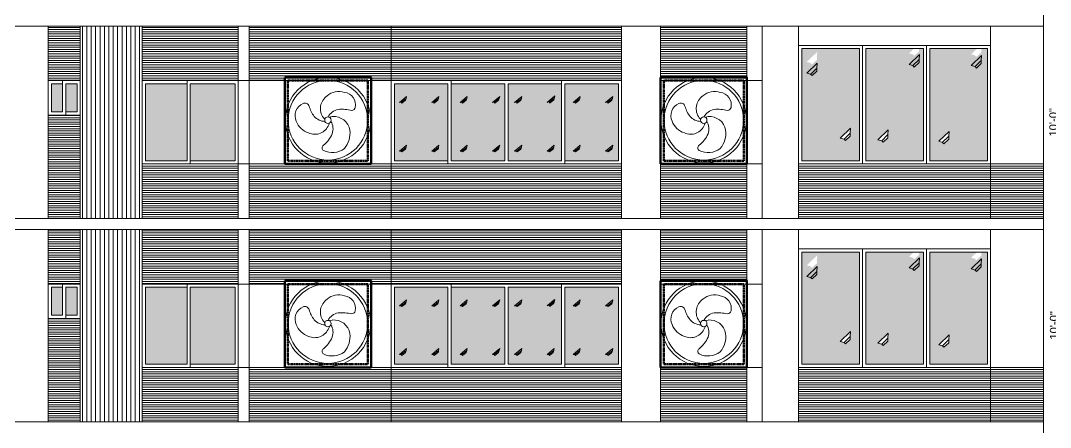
# Model space of a CAD drawing. Header units: inches. Extents: x -250485 to 735580, y -140410 to 288049.
# Drawn here: x 55147 to 55790, y 21615 to 21869 of the extents above; entities that cross this region are included whole.
import ezdxf

# ---------------------------------------------------------------- set-up
doc = ezdxf.new("R2010")
doc.units = ezdxf.units.IN
doc.header["$MEASUREMENT"] = 0
doc.header["$PDMODE"] = 35
doc.linetypes.add('BORDER2', pattern=[0.875, 0.25, -0.125, 0.25, -0.125, 0, -0.125])
doc.layers.get('0').update_dxf_attribs({"lineweight": 0})
doc.layers.get('Defpoints').update_dxf_attribs({"lineweight": 0})
for name, color, linetype, lineweight in [('DIM_WORKING', 7, 'Continuous', 0), ('FIX', 251, 'Continuous', 0), ('Layer1', 134, 'Continuous', 0), ('MAN', 215, 'Continuous', 0), ('Rack', 160, 'BORDER2', 0), ('St_Rod-Dim', 190, 'Continuous', 0), ('Win', 5, 'Continuous', 0), ('window', 140, 'Continuous', 0)]:
    doc.layers.add(name, color=color, linetype=linetype, lineweight=lineweight)
doc.styles.add('SX', font='arial.ttf')
doc.dimstyles.new('DIM1', dxfattribs={"dimtxt": 15, "dimasz": 24, "dimexe": 0, "dimexo": 0, "dimgap": 20, "dimtad": 0, "dimdec": 0, "dimzin": 3, "dimdsep": 46, "dimlunit": 3, "dimtxsty": 'SX', "dimblk": 'OPEN30', "dimcen": 0, "dimse1": 1, "dimse2": 1, "dimclrd": 256, "dimclrt": 2, "dimadec": 0, "dimazin": 0, "dimtfac": 1, "dimtdec": 0, "dimtmove": 2, "dimatfit": 0, "dimldrblk": 'OPEN30', "dimfxl": 1, "dimtvp": 1, "dimtolj": 1, "dimtzin": 3, "dimlwd": -1, "dimarcsym": 0})
pattern_1 = [(0, (46573.8017, 18304.0382), (4e-16, 1.375), [])]
pattern_2 = [(270, (44301.1029, 24567.6577), (2.75, -7e-16), [])]
pattern_3 = [(0, (46573.8017, 18431.0382), (4e-16, 1.375), [])]

# ---------------------------------------------------------------- blocks, each defined once
blk = doc.blocks.new('g8')
at = {"layer": 'Rack', "lineweight": 50}
for p, q in [((-2237.15, -159.93), (-2182.83, -159.93)), ((-2183.15, -159.93), (-2237.15, -159.93)), ((-2237.15, -159.93), (-2237.15, -213.93)), ((-2237.15, -159.93), (-2183.15, -159.93)), ((-2237.15, -213.93), (-2237.15, -159.93)), ((-2183.15, -213.93), (-2183.15, -159.93)), ((-2183.15, -159.93), (-2183.15, -213.93)), ((-2185.15, -161.93), (-2235.15, -161.93)), ((-2235.15, -161.93), (-2235.15, -211.93)), ((-2185.15, -211.93), (-2185.15, -161.93)), ((-2235.15, -211.93), (-2185.15, -211.93)), ((-2237.15, -213.93), (-2183.15, -213.93)), ((-2183.15, -213.93), (-2237.15, -213.93))]:
    blk.add_line(p, q, dxfattribs=at)
at = {"layer": 'St_Rod-Dim'}
blk.add_circle((-2210.15, -186.63), 2.02, dxfattribs=at)
for centre, radius, start, end in [((-2205.02, -179.42), 9.83, 125.45733, 215.86411), ((-2203.43, -179.61), 10.97, 70.7391, 131.65081), ((-2200.81, -177.04), 7.85, 348.20588, 82.73372), ((-2222.33, -183.81), 8.37, 113.89653, 204.41673), ((-2224.59, -178.77), 2.84, 17.31439, 113.28367), ((-2204.7, -173.24), 17.81, 195.23483, 218.03396), ((-2202.02, -188.79), 9.06, 100.74847, 152.54319), ((-2201.62, -205.54), 25.74, 75.72027, 94.65583), ((-2195.41, -178.28), 2.32, 273.61749, 350.81204), ((-2211.86, -178.3), 9.06, 220.74847, 268.97354), ((-2223.6, -197.06), 15.93, 43.69926, 48.22003), ((-2206.3, -190.13), 5.87, 101.26979, 117.92253), ((-2206.54, -194.55), 10.22, 9.73521, 95.06303), ((-2218.33, -182.76), 12.47, 201.21481, 251.62959), ((-2218.4, -186.05), 9.37, 245.71292, 338.35315), ((-2213.52, -187.08), 4.53, 327.67715, 343.07376), ((-2216.03, -192.07), 9.06, 340.74847, 31.19176), ((-2211.55, -194.62), 15.19, 320.24426, 6.80133), ((-2225.17, -187.27), 19.34, 309.05993, 336.23344), ((-2211.73, -203.94), 2.07, 127.27682, 232.90318), ((-2207.47, -194.06), 12.78, 244.47868, 306.47052)]:
    blk.add_arc(centre, radius, start, end, dxfattribs=at)
at = {"layer": 'Win'}
for radius in [26.7, 24.85]:
    blk.add_circle((-2210.15, -186.63), radius, dxfattribs=at)
blk = doc.blocks.new('*D475')
at = {"layer": 'Defpoints', "color": 0, "ltscale": 30, "transparency": 16777216}
for p in [(55786, 21738.54), (55797.64, 21738.54), (55786, 21618.15)]:
    blk.add_point(p, dxfattribs=at)
at = {"layer": 'DIM_WORKING', "ltscale": 30, "transparency": 16777216}
blk.add_line((55797.64, 21620.15), (55797.64, 21736.54), dxfattribs=at)
for points in [[(55797.31, 21736.54), (55797.98, 21736.54), (55797.64, 21738.54)], [(55797.31, 21620.15), (55797.98, 21620.15), (55797.64, 21618.15)]]:
    blk.add_solid(points, dxfattribs=at)
at = {"layer": 'DIM_WORKING', "ltscale": 30, "transparency": 16777216, "insert": (55792.54, 21678.35), "char_height": 5, "attachment_point": 5, "rotation": 90, "style": 'SX'}
blk.add_mtext('\\A1;10\'-0"', dxfattribs=at)
blk = doc.blocks.new('_Open30')
at = {"color": 0, "linetype": 'ByBlock', "lineweight": -2}
for p, q in [((-1, 0.27), (0, 0)), ((0, 0), (-1, -0.27)), ((0, 0), (-1, 0))]:
    blk.add_line(p, q, dxfattribs=at)
blk = doc.blocks.new('*D476')
at = {"layer": 'Defpoints', "color": 0, "ltscale": 30, "transparency": 16777216}
for p in [(55786, 21865.15), (55797.3, 21865.15), (55786, 21745.15)]:
    blk.add_point(p, dxfattribs=at)
at = {"layer": 'DIM_WORKING', "ltscale": 30, "transparency": 16777216}
blk.add_line((55797.3, 21747.15), (55797.3, 21863.15), dxfattribs=at)
for points in [[(55796.96, 21863.15), (55797.63, 21863.15), (55797.3, 21865.15)], [(55796.96, 21747.15), (55797.63, 21747.15), (55797.3, 21745.15)]]:
    blk.add_solid(points, dxfattribs=at)
at = {"layer": 'DIM_WORKING', "ltscale": 30, "transparency": 16777216, "insert": (55792.19, 21805.15), "char_height": 5, "attachment_point": 5, "rotation": 90, "style": 'SX'}
blk.add_mtext('\\A1;10\'-0"', dxfattribs=at)

msp = doc.modelspace()

# ---------------------------------------------------------------- hatches: boundary and pattern name
at = {"layer": 'DIM_WORKING', "ltscale": 30}
h = msp.add_hatch(color=256, dxfattribs=at)
h.set_gradient(color1=(191, 203, 212), one_color=1, tint=1, name='CURVED')
h.paths.add_polyline_path([(55641.41, 21841.33), (55640.55, 21842.2), (55638.11, 21842.89), (55644.68, 21849.08), (55644.42, 21846.03), (55644.46, 21844.13)], flags=16)
h.paths.add_polyline_path([(55665.56, 21801.49), (55665.3, 21798.44), (55665.34, 21796.53), (55662.28, 21793.74), (55661.42, 21794.61), (55658.99, 21795.29)], flags=16)
h.paths.add_polyline_path([(55689.07, 21800.5), (55688.81, 21797.44), (55688.85, 21795.54), (55685.79, 21792.75), (55684.94, 21793.62), (55682.5, 21794.3)], flags=16)
h.paths.add_polyline_path([(55727.11, 21799.49), (55726.85, 21796.44), (55726.9, 21794.54), (55723.84, 21791.74), (55722.98, 21792.61), (55720.54, 21793.3)], flags=16)
h.paths.add_polyline_path([(55751, 21851.15), (55715, 21851.15), (55715, 21781.15), (55751, 21781.15)])
h.paths.add_polyline_path([(55711, 21851.15), (55675, 21851.15), (55675, 21781.15), (55711, 21781.15)])
h.paths.add_polyline_path([(55671, 21851.15), (55635, 21851.15), (55635, 21781.15), (55671, 21781.15)])
h.paths.add_polyline_path([(55708.32, 21851.15), (55705.09, 21851.15), (55702.01, 21848.24), (55704.45, 21847.55), (55705.3, 21846.68), (55708.36, 21849.47)])
h.paths.add_polyline_path([(55747.15, 21851.15), (55744.56, 21851.15), (55740.8, 21847.61), (55743.24, 21846.92), (55744.1, 21846.05), (55747.16, 21848.84), (55747.11, 21850.75)])
h = msp.add_hatch(color=256, dxfattribs=at)
h.set_gradient(color1=(191, 203, 212), one_color=1, tint=1, name='CURVED')
h.paths.add_polyline_path([(55173.25, 21829.15), (55166.25, 21829.15), (55166.25, 21811.66), (55173.25, 21811.66)])
h.paths.add_polyline_path([(55182.25, 21829.15), (55175.25, 21829.15), (55175.25, 21811.66), (55182.25, 21811.66)])
h = msp.add_hatch(color=256, dxfattribs=at)
h.set_gradient(color1=(191, 203, 212), one_color=1, tint=1, name='CURVED')
h.paths.add_polyline_path([(55281, 21829.15), (55253, 21829.15), (55253, 21781.15), (55281, 21781.15)])
h.paths.add_polyline_path([(55251, 21829.15), (55225, 21829.15), (55225, 21781.15), (55251, 21781.15)])
h = msp.add_hatch(color=256, dxfattribs=at)
h.set_gradient(color1=(191, 203, 212), one_color=1, tint=1, name='CURVED')
h.paths.add_polyline_path([(55414, 21829.15), (55380.5, 21829.15), (55380.5, 21781.15), (55414, 21781.15)])
h.paths.add_polyline_path([(55403.9, 21817.61), (55408.38, 21821.27), (55408.14, 21820.1), (55407.74, 21818.87), (55405.45, 21817.07), (55405, 21817.63)], flags=16)
h.paths.add_polyline_path([(55387.47, 21818.87), (55385.18, 21817.07), (55384.74, 21817.63), (55383.63, 21817.61), (55388.11, 21821.27), (55387.87, 21820.1)], flags=16)
h.paths.add_polyline_path([(55408.38, 21790.83), (55408.14, 21789.66), (55408.14, 21788.74), (55407.74, 21788.43), (55405.45, 21786.63), (55405.01, 21787.2), (55403.93, 21787.2)], flags=16)
h.paths.add_polyline_path([(55388.11, 21790.83), (55387.87, 21789.66), (55387.47, 21788.43), (55385.18, 21786.63), (55384.74, 21787.19), (55383.63, 21787.17)], flags=16)
h.paths.add_polyline_path([(55416, 21781.15), (55449.5, 21781.15), (55449.5, 21829.15), (55416, 21829.15)])
h.paths.add_polyline_path([(55423.09, 21817.07), (55422.65, 21817.63), (55421.54, 21817.61), (55426.02, 21821.27), (55425.78, 21820.1), (55425.39, 21818.87)], flags=16)
h.paths.add_polyline_path([(55426.02, 21790.83), (55425.78, 21789.66), (55425.39, 21788.43), (55423.09, 21786.63), (55422.65, 21787.19), (55421.54, 21787.17)], flags=16)
h.paths.add_polyline_path([(55441.81, 21817.61), (55446.29, 21821.27), (55446.05, 21820.1), (55445.65, 21818.87), (55443.36, 21817.07), (55442.92, 21817.63)], flags=16)
h.paths.add_polyline_path([(55441.81, 21787.17), (55446.29, 21790.83), (55446.05, 21789.66), (55445.65, 21788.43), (55443.36, 21786.63), (55442.92, 21787.19)], flags=16)
h.paths.add_polyline_path([(55451.5, 21781.15), (55485, 21781.15), (55485, 21829.15), (55451.5, 21829.15)])
h.paths.add_polyline_path([(55460.12, 21790.83), (55459.87, 21789.66), (55459.48, 21788.43), (55457.18, 21786.63), (55456.74, 21787.19), (55455.63, 21787.17)], flags=16)
h.paths.add_polyline_path([(55457.18, 21817.07), (55456.74, 21817.63), (55455.63, 21817.61), (55460.12, 21821.27), (55459.87, 21820.1), (55459.48, 21818.87)], flags=16)
h.paths.add_polyline_path([(55480.16, 21819.21), (55477.86, 21817.4), (55477.45, 21817.07), (55479.74, 21818.87)], flags=16)
h.paths.add_polyline_path([(55475.9, 21787.17), (55480.38, 21790.83), (55480.14, 21789.66), (55479.74, 21788.43), (55477.45, 21786.63), (55477.01, 21787.19)], flags=16)
h.paths.add_polyline_path([(55520.5, 21829.15), (55487, 21829.15), (55487, 21781.15), (55520.5, 21781.15)])
h.paths.add_polyline_path([(55496.66, 21790.83), (55496.42, 21789.66), (55496.02, 21788.43), (55493.73, 21786.63), (55493.28, 21787.19), (55492.18, 21787.17)], flags=16)
h.paths.add_polyline_path([(55516.93, 21790.83), (55516.69, 21789.66), (55516.29, 21788.43), (55514, 21786.63), (55513.55, 21787.19), (55512.45, 21787.17)], flags=16)
h.paths.add_polyline_path([(55512.45, 21817.61), (55516.93, 21821.27), (55516.69, 21820.1), (55516.29, 21818.87), (55514, 21817.07), (55513.55, 21817.63)], flags=16)
h.paths.add_polyline_path([(55493.73, 21817.07), (55493.28, 21817.63), (55492.18, 21817.61), (55496.66, 21821.27), (55496.42, 21820.1), (55496.02, 21818.87)], flags=16)
h = msp.add_hatch(color=256, dxfattribs=at)
h.set_gradient(color1=(191, 203, 212), one_color=1, tint=1, name='CURVED')
h.paths.add_polyline_path([(55641.41, 21714.33), (55640.55, 21715.2), (55638.11, 21715.89), (55644.68, 21722.08), (55644.42, 21719.03), (55644.46, 21717.13)], flags=16)
h.paths.add_polyline_path([(55665.56, 21674.49), (55665.3, 21671.44), (55665.34, 21669.53), (55662.28, 21666.74), (55661.42, 21667.61), (55658.99, 21668.29)], flags=16)
h.paths.add_polyline_path([(55689.07, 21673.5), (55688.81, 21670.44), (55688.85, 21668.54), (55685.79, 21665.75), (55684.94, 21666.62), (55682.5, 21667.3)], flags=16)
h.paths.add_polyline_path([(55727.11, 21672.49), (55726.85, 21669.44), (55726.9, 21667.54), (55723.84, 21664.74), (55722.98, 21665.61), (55720.54, 21666.3)], flags=16)
h.paths.add_polyline_path([(55751, 21724.15), (55715, 21724.15), (55715, 21654.15), (55751, 21654.15)])
h.paths.add_polyline_path([(55711, 21724.15), (55675, 21724.15), (55675, 21654.15), (55711, 21654.15)])
h.paths.add_polyline_path([(55671, 21724.15), (55635, 21724.15), (55635, 21654.15), (55671, 21654.15)])
h.paths.add_polyline_path([(55708.32, 21724.15), (55705.09, 21724.15), (55702.01, 21721.24), (55704.45, 21720.55), (55705.3, 21719.68), (55708.36, 21722.47)])
h.paths.add_polyline_path([(55747.15, 21724.15), (55744.56, 21724.15), (55740.8, 21720.61), (55743.24, 21719.92), (55744.1, 21719.05), (55747.16, 21721.84), (55747.11, 21723.75)])
h = msp.add_hatch(color=256, dxfattribs=at)
h.set_gradient(color1=(191, 203, 212), one_color=1, tint=1, name='CURVED')
h.paths.add_polyline_path([(55173.25, 21702.15), (55166.25, 21702.15), (55166.25, 21684.66), (55173.25, 21684.66)])
h.paths.add_polyline_path([(55182.25, 21702.15), (55175.25, 21702.15), (55175.25, 21684.66), (55182.25, 21684.66)])
h = msp.add_hatch(color=256, dxfattribs=at)
h.set_gradient(color1=(191, 203, 212), one_color=1, tint=1, name='CURVED')
h.paths.add_polyline_path([(55281, 21702.15), (55253, 21702.15), (55253, 21654.15), (55281, 21654.15)])
h.paths.add_polyline_path([(55251, 21702.15), (55225, 21702.15), (55225, 21654.15), (55251, 21654.15)])
h = msp.add_hatch(color=256, dxfattribs=at)
h.set_gradient(color1=(191, 203, 212), one_color=1, tint=1, name='CURVED')
h.paths.add_polyline_path([(55414, 21702.15), (55380.5, 21702.15), (55380.5, 21654.15), (55414, 21654.15)])
h.paths.add_polyline_path([(55403.9, 21690.61), (55408.38, 21694.27), (55408.14, 21693.1), (55407.74, 21691.87), (55405.45, 21690.07), (55405, 21690.63)], flags=16)
h.paths.add_polyline_path([(55387.47, 21691.87), (55385.18, 21690.07), (55384.74, 21690.63), (55383.63, 21690.61), (55388.11, 21694.27), (55387.87, 21693.1)], flags=16)
h.paths.add_polyline_path([(55408.38, 21663.83), (55408.14, 21662.66), (55408.14, 21661.74), (55407.74, 21661.43), (55405.45, 21659.63), (55405.01, 21660.2), (55403.93, 21660.2)], flags=16)
h.paths.add_polyline_path([(55388.11, 21663.83), (55387.87, 21662.66), (55387.47, 21661.43), (55385.18, 21659.63), (55384.74, 21660.19), (55383.63, 21660.17)], flags=16)
h.paths.add_polyline_path([(55416, 21654.15), (55449.5, 21654.15), (55449.5, 21702.15), (55416, 21702.15)])
h.paths.add_polyline_path([(55423.09, 21690.07), (55422.65, 21690.63), (55421.54, 21690.61), (55426.02, 21694.27), (55425.78, 21693.1), (55425.39, 21691.87)], flags=16)
h.paths.add_polyline_path([(55426.02, 21663.83), (55425.78, 21662.66), (55425.39, 21661.43), (55423.09, 21659.63), (55422.65, 21660.19), (55421.54, 21660.17)], flags=16)
h.paths.add_polyline_path([(55441.81, 21690.61), (55446.29, 21694.27), (55446.05, 21693.1), (55445.65, 21691.87), (55443.36, 21690.07), (55442.92, 21690.63)], flags=16)
h.paths.add_polyline_path([(55441.81, 21660.17), (55446.29, 21663.83), (55446.05, 21662.66), (55445.65, 21661.43), (55443.36, 21659.63), (55442.92, 21660.19)], flags=16)
h.paths.add_polyline_path([(55451.5, 21654.15), (55485, 21654.15), (55485, 21702.15), (55451.5, 21702.15)])
h.paths.add_polyline_path([(55460.12, 21663.83), (55459.87, 21662.66), (55459.48, 21661.43), (55457.18, 21659.63), (55456.74, 21660.19), (55455.63, 21660.17)], flags=16)
h.paths.add_polyline_path([(55457.18, 21690.07), (55456.74, 21690.63), (55455.63, 21690.61), (55460.12, 21694.27), (55459.87, 21693.1), (55459.48, 21691.87)], flags=16)
h.paths.add_polyline_path([(55480.16, 21692.21), (55477.86, 21690.4), (55477.45, 21690.07), (55479.74, 21691.87)], flags=16)
h.paths.add_polyline_path([(55475.9, 21660.17), (55480.38, 21663.83), (55480.14, 21662.66), (55479.74, 21661.43), (55477.45, 21659.63), (55477.01, 21660.19)], flags=16)
h.paths.add_polyline_path([(55520.5, 21702.15), (55487, 21702.15), (55487, 21654.15), (55520.5, 21654.15)])
h.paths.add_polyline_path([(55496.66, 21663.83), (55496.42, 21662.66), (55496.02, 21661.43), (55493.73, 21659.63), (55493.28, 21660.19), (55492.18, 21660.17)], flags=16)
h.paths.add_polyline_path([(55516.93, 21663.83), (55516.69, 21662.66), (55516.29, 21661.43), (55514, 21659.63), (55513.55, 21660.19), (55512.45, 21660.17)], flags=16)
h.paths.add_polyline_path([(55512.45, 21690.61), (55516.93, 21694.27), (55516.69, 21693.1), (55516.29, 21691.87), (55514, 21690.07), (55513.55, 21690.63)], flags=16)
h.paths.add_polyline_path([(55493.73, 21690.07), (55493.28, 21690.63), (55492.18, 21690.61), (55496.66, 21694.27), (55496.42, 21693.1), (55496.02, 21691.87)], flags=16)
at = {"layer": 'FIX', "ltscale": 30}
h = msp.add_hatch(dxfattribs=at)
h.set_pattern_fill('ANSI31', color=256, scale=11, angle=315, style=0)
h.set_pattern_definition(pattern_3)
h.paths.add_polyline_path([(55184.25, 21865.15), (55164.25, 21865.15), (55164.25, 21831.15), (55184.25, 21831.15)])
h = msp.add_hatch(dxfattribs=at)
h.set_pattern_fill('ANSI31', color=256, scale=11, angle=315, style=0)
h.set_pattern_definition(pattern_3)
h.paths.add_polyline_path([(55283, 21865.15), (55223, 21865.15), (55223, 21831.15), (55283, 21831.15)])
h = msp.add_hatch(dxfattribs=at)
h.set_pattern_fill('ANSI31', color=256, scale=11, angle=315, style=0)
h.set_pattern_definition(pattern_3)
h.paths.add_polyline_path([(55378.5, 21865.15), (55289.75, 21865.15), (55289.75, 21831.15), (55312, 21831.15), (55312, 21833.15), (55366, 21833.15), (55366, 21831.15), (55378.5, 21831.15)])
h = msp.add_hatch(dxfattribs=at)
h.set_pattern_fill('ANSI31', color=256, scale=11, angle=315, style=0)
h.set_pattern_definition(pattern_3)
h.paths.add_polyline_path([(55522.5, 21865.15), (55378.5, 21865.15), (55378.5, 21831.15), (55522.5, 21831.15)])
h = msp.add_hatch(dxfattribs=at)
h.set_pattern_fill('ANSI31', color=256, scale=11, angle=315, style=0)
h.set_pattern_definition(pattern_3)
h.paths.add_polyline_path([(55600.79, 21865.15), (55546.79, 21865.15), (55546.79, 21833.15), (55600.79, 21833.15)])
h = msp.add_hatch(dxfattribs=at)
h.set_pattern_fill('ANSI31', color=256, scale=11, angle=315, style=0)
h.set_pattern_definition(pattern_3)
h.paths.add_polyline_path([(55184.25, 21809.66), (55164.25, 21809.66), (55164.25, 21745.15), (55184.25, 21745.15)])
h = msp.add_hatch(dxfattribs=at)
h.set_pattern_fill('ANSI31', color=256, scale=11, angle=315, style=0)
h.set_pattern_definition(pattern_3)
h.paths.add_polyline_path([(55283, 21779.15), (55223, 21779.15), (55223, 21745.15), (55283, 21745.15)])
h = msp.add_hatch(dxfattribs=at)
h.set_pattern_fill('ANSI31', color=256, scale=11, angle=315, style=0)
h.set_pattern_definition(pattern_3)
h.paths.add_polyline_path([(55378.5, 21779.15), (55289.75, 21779.15), (55289.75, 21745.15), (55378.5, 21745.15)])
h = msp.add_hatch(dxfattribs=at)
h.set_pattern_fill('ANSI31', color=256, scale=11, angle=315, style=0)
h.set_pattern_definition(pattern_3)
h.paths.add_polyline_path([(55522.5, 21779.15), (55378.5, 21779.15), (55378.5, 21745.15), (55522.5, 21745.15)])
h = msp.add_hatch(dxfattribs=at)
h.set_pattern_fill('ANSI31', color=256, scale=11, angle=315, style=0)
h.set_pattern_definition(pattern_3)
h.paths.add_polyline_path([(55600.79, 21779.15), (55546.79, 21779.15), (55546.79, 21745.15), (55600.79, 21745.15)])
h = msp.add_hatch(dxfattribs=at)
h.set_pattern_fill('ANSI31', color=256, scale=11, angle=315, style=0)
h.set_pattern_definition(pattern_3)
h.paths.add_polyline_path([(55753, 21779.15), (55713, 21779.15), (55673, 21779.15), (55633, 21779.15), (55633, 21745.15), (55753, 21745.15)])
h = msp.add_hatch(dxfattribs=at)
h.set_pattern_fill('ANSI31', color=256, scale=11, angle=315, style=0)
h.set_pattern_definition(pattern_3)
h.paths.add_polyline_path([(55786, 21779.15), (55753, 21779.15), (55753, 21745.15), (55786, 21745.15)])
h = msp.add_hatch(dxfattribs=at)
h.set_pattern_fill('ANSI31', color=256, scale=11, angle=315, style=0)
h.set_pattern_definition(pattern_1)
h.paths.add_polyline_path([(55184.25, 21738.15), (55164.25, 21738.15), (55164.25, 21704.15), (55184.25, 21704.15)])
h = msp.add_hatch(dxfattribs=at)
h.set_pattern_fill('ANSI31', color=256, scale=11, angle=315, style=0)
h.set_pattern_definition(pattern_1)
h.paths.add_polyline_path([(55283, 21738.15), (55223, 21738.15), (55223, 21704.15), (55283, 21704.15)])
h = msp.add_hatch(dxfattribs=at)
h.set_pattern_fill('ANSI31', color=256, scale=11, angle=315, style=0)
h.set_pattern_definition(pattern_1)
h.paths.add_polyline_path([(55378.5, 21738.15), (55289.75, 21738.15), (55289.75, 21704.15), (55312, 21704.15), (55312, 21706.15), (55366, 21706.15), (55366, 21704.15), (55378.5, 21704.15)])
h = msp.add_hatch(dxfattribs=at)
h.set_pattern_fill('ANSI31', color=256, scale=11, angle=315, style=0)
h.set_pattern_definition(pattern_1)
h.paths.add_polyline_path([(55522.5, 21738.15), (55378.5, 21738.15), (55378.5, 21704.15), (55522.5, 21704.15)])
h = msp.add_hatch(dxfattribs=at)
h.set_pattern_fill('ANSI31', color=256, scale=11, angle=315, style=0)
h.set_pattern_definition(pattern_1)
h.paths.add_polyline_path([(55600.79, 21738.15), (55546.79, 21738.15), (55546.79, 21706.15), (55600.79, 21706.15)])
h = msp.add_hatch(dxfattribs=at)
h.set_pattern_fill('ANSI31', color=256, scale=11, angle=315, style=0)
h.set_pattern_definition(pattern_1)
h.paths.add_polyline_path([(55184.25, 21682.66), (55164.25, 21682.66), (55164.25, 21618.15), (55184.25, 21618.15)])
h = msp.add_hatch(dxfattribs=at)
h.set_pattern_fill('ANSI31', color=256, scale=11, angle=315, style=0)
h.set_pattern_definition(pattern_1)
h.paths.add_polyline_path([(55283, 21652.15), (55223, 21652.15), (55223, 21618.15), (55283, 21618.15)])
h = msp.add_hatch(dxfattribs=at)
h.set_pattern_fill('ANSI31', color=256, scale=11, angle=315, style=0)
h.set_pattern_definition(pattern_1)
h.paths.add_polyline_path([(55378.5, 21652.15), (55289.75, 21652.15), (55289.75, 21618.15), (55378.5, 21618.15)])
h = msp.add_hatch(dxfattribs=at)
h.set_pattern_fill('ANSI31', color=256, scale=11, angle=315, style=0)
h.set_pattern_definition(pattern_1)
h.paths.add_polyline_path([(55522.5, 21652.15), (55378.5, 21652.15), (55378.5, 21618.15), (55522.5, 21618.15)])
h = msp.add_hatch(dxfattribs=at)
h.set_pattern_fill('ANSI31', color=256, scale=11, angle=315, style=0)
h.set_pattern_definition(pattern_1)
h.paths.add_polyline_path([(55600.79, 21652.15), (55546.79, 21652.15), (55546.79, 21618.15), (55600.79, 21618.15)])
h = msp.add_hatch(dxfattribs=at)
h.set_pattern_fill('ANSI31', color=256, scale=11, angle=315, style=0)
h.set_pattern_definition(pattern_1)
h.paths.add_polyline_path([(55753, 21652.15), (55713, 21652.15), (55673, 21652.15), (55633, 21652.15), (55633, 21618.15), (55753, 21618.15)])
h = msp.add_hatch(dxfattribs=at)
h.set_pattern_fill('ANSI31', color=256, scale=11, angle=315, style=0)
h.set_pattern_definition(pattern_1)
h.paths.add_polyline_path([(55786, 21652.15), (55753, 21652.15), (55753, 21618.15), (55786, 21618.15)])
at = {"layer": 'MAN', "ltscale": 30}
h = msp.add_hatch(dxfattribs=at)
h.set_pattern_fill('ANSI31', color=256, scale=22, angle=225, style=0)
h.set_pattern_definition(pattern_2)
h.paths.add_polyline_path([(55223, 21865.15), (55184.25, 21865.15), (55184.25, 21745.15), (55223, 21745.15)])
h = msp.add_hatch(dxfattribs=at)
h.set_pattern_fill('ANSI31', color=256, scale=22, angle=225, style=0)
h.set_pattern_definition(pattern_2)
h.paths.add_polyline_path([(55223, 21738.15), (55184.25, 21738.15), (55184.25, 21618.15), (55223, 21618.15)])

# ---------------------------------------------------------------- linework, layer by layer
at = {"layer": 'DIM_WORKING', "ltscale": 30}
for p, q in [((55633, 21853.15), (55633, 21779.15)), ((55753, 21779.15), (55753, 21853.15)), ((55633, 21779.15), (55753, 21779.15)), ((55633, 21726.15), (55633, 21652.15)), ((55753, 21652.15), (55753, 21726.15)), ((55633, 21652.15), (55753, 21652.15))]:
    msp.add_line(p, q, dxfattribs=at)
for points in [[(55366, 21833.15), (55312, 21833.15), (55312, 21779.15), (55366, 21779.15)], [(55600.79, 21833.15), (55546.79, 21833.15), (55546.79, 21779.15), (55600.79, 21779.15)], [(55366, 21706.15), (55312, 21706.15), (55312, 21652.15), (55366, 21652.15)], [(55600.79, 21706.15), (55546.79, 21706.15), (55546.79, 21652.15), (55600.79, 21652.15)]]:
    msp.add_lwpolyline(points, close=True, dxfattribs=at)
at = {"layer": 'FIX', "ltscale": 30}
for p, q in [((55786, 21745.15), (55786, 21872.15)), ((55164.25, 21745.15), (55164.25, 21865.15)), ((55184.25, 21745.15), (55184.25, 21865.15)), ((55223, 21745.15), (55223, 21865.15)), ((55283, 21745.15), (55283, 21865.15)), ((55289.75, 21745.15), (55289.75, 21865.15)), ((55378.5, 21745.15), (55378.5, 21865.15)), ((55522.5, 21745.15), (55522.5, 21865.15)), ((55546.79, 21745.15), (55546.79, 21865.15)), ((55600.79, 21745.15), (55600.79, 21865.15)), ((55610.25, 21745.15), (55610.25, 21865.15)), ((55633, 21745.15), (55633, 21865.15)), ((55753, 21745.15), (55753, 21865.15)), ((55786, 21618.15), (55786, 21745.15)), ((55164.25, 21618.15), (55164.25, 21738.15)), ((55184.25, 21618.15), (55184.25, 21738.15)), ((55223, 21618.15), (55223, 21738.15)), ((55283, 21618.15), (55283, 21738.15)), ((55289.75, 21618.15), (55289.75, 21738.15)), ((55378.5, 21618.15), (55378.5, 21738.15)), ((55522.5, 21618.15), (55522.5, 21738.15)), ((55546.79, 21618.15), (55546.79, 21738.15)), ((55600.79, 21618.15), (55600.79, 21738.15)), ((55610.25, 21618.15), (55610.25, 21738.15)), ((55633, 21618.15), (55633, 21738.15)), ((55753, 21618.15), (55753, 21738.15)), ((55786, 21491.15), (55786, 21618.15))]:
    msp.add_line(p, q, dxfattribs=at)
for points in [[(55223, 21831.15), (55522.5, 21831.15)], [(55546.79, 21831.15), (55610.25, 21831.15)], [(55223, 21779.15), (55522.5, 21779.15)], [(55546.79, 21779.15), (55610.25, 21779.15)], [(55633, 21779.15), (55786, 21779.15)], [(54491.25, 21745.15), (55786, 21745.15)], [(55223, 21704.15), (55522.5, 21704.15)], [(55546.79, 21704.15), (55610.25, 21704.15)], [(55223, 21652.15), (55522.5, 21652.15)], [(55546.79, 21652.15), (55610.25, 21652.15)], [(55633, 21652.15), (55786, 21652.15)], [(54491.25, 21618.15), (55786, 21618.15)]]:
    msp.add_lwpolyline(points, dxfattribs=at)
at = {"layer": 'Layer1', "ltscale": 30}
for p, q in [((55638.11, 21835.89), (55644.68, 21842.08)), ((55702.01, 21841.24), (55708.58, 21847.43)), ((55704.28, 21840.39), (55708.32, 21844.38)), ((55705.3, 21839.68), (55708.36, 21842.47)), ((55740.8, 21840.61), (55747.37, 21846.8)), ((55743.08, 21839.76), (55747.11, 21843.75)), ((55744.1, 21839.05), (55747.16, 21841.84)), ((55640.39, 21835.04), (55644.42, 21839.03)), ((55641.41, 21834.33), (55644.46, 21837.13)), ((55383.63, 21817.61), (55388.11, 21821.27)), ((55384.74, 21817.63), (55383.63, 21817.61)), ((55384.74, 21817.64), (55387.87, 21820.1)), ((55385.18, 21817.07), (55384.74, 21817.63)), ((55385.18, 21817.07), (55387.47, 21818.87)), ((55387.87, 21820.1), (55387.47, 21818.87)), ((55388.11, 21821.27), (55387.87, 21820.1)), ((55403.9, 21817.61), (55408.38, 21821.27)), ((55403.9, 21817.61), (55408.38, 21821.27)), ((55405, 21817.63), (55403.9, 21817.61)), ((55405.45, 21817.07), (55405, 21817.63)), ((55405.01, 21817.64), (55408.14, 21820.1)), ((55405.01, 21817.64), (55408.14, 21820.1)), ((55405.45, 21817.07), (55407.74, 21818.87)), ((55405.45, 21817.07), (55407.74, 21818.87)), ((55408.14, 21820.1), (55407.74, 21818.87)), ((55408.38, 21821.27), (55408.14, 21820.1)), ((55421.54, 21817.61), (55426.02, 21821.27)), ((55421.54, 21817.61), (55426.02, 21821.27)), ((55422.65, 21817.63), (55421.54, 21817.61)), ((55423.09, 21817.07), (55422.65, 21817.63)), ((55422.66, 21817.64), (55425.78, 21820.1)), ((55422.66, 21817.64), (55425.78, 21820.1)), ((55423.09, 21817.07), (55425.39, 21818.87)), ((55423.09, 21817.07), (55425.39, 21818.87)), ((55425.78, 21820.1), (55425.39, 21818.87)), ((55426.02, 21821.27), (55425.78, 21820.1)), ((55441.81, 21817.61), (55446.29, 21821.27)), ((55441.81, 21817.61), (55446.29, 21821.27)), ((55442.92, 21817.63), (55441.81, 21817.61)), ((55442.92, 21817.64), (55446.05, 21820.1)), ((55442.92, 21817.64), (55446.05, 21820.1)), ((55443.36, 21817.07), (55442.92, 21817.63)), ((55443.36, 21817.07), (55445.65, 21818.87)), ((55443.36, 21817.07), (55445.65, 21818.87)), ((55446.05, 21820.1), (55445.65, 21818.87)), ((55446.29, 21821.27), (55446.05, 21820.1)), ((55455.63, 21817.61), (55460.12, 21821.27)), ((55455.63, 21817.61), (55460.12, 21821.27)), ((55456.74, 21817.63), (55455.63, 21817.61)), ((55457.18, 21817.07), (55456.74, 21817.63)), ((55456.75, 21817.64), (55459.87, 21820.1)), ((55456.75, 21817.64), (55459.87, 21820.1)), ((55457.18, 21817.07), (55459.48, 21818.87)), ((55457.18, 21817.07), (55459.48, 21818.87)), ((55459.87, 21820.1), (55459.48, 21818.87)), ((55460.12, 21821.27), (55459.87, 21820.1)), ((55475.9, 21817.61), (55480.38, 21821.27)), ((55476.31, 21817.95), (55480.8, 21821.61)), ((55477.42, 21817.97), (55476.31, 21817.95)), ((55477.02, 21817.64), (55480.14, 21820.1)), ((55477.86, 21817.4), (55477.42, 21817.97)), ((55477.43, 21817.97), (55480.55, 21820.44)), ((55477.45, 21817.07), (55479.74, 21818.87)), ((55477.86, 21817.4), (55480.16, 21819.21)), ((55480.55, 21820.44), (55480.16, 21819.21)), ((55480.8, 21821.61), (55480.55, 21820.44)), ((55492.18, 21817.61), (55496.66, 21821.27)), ((55492.18, 21817.61), (55496.66, 21821.27)), ((55493.28, 21817.63), (55492.18, 21817.61)), ((55493.73, 21817.07), (55493.28, 21817.63)), ((55493.29, 21817.64), (55496.42, 21820.1)), ((55493.29, 21817.64), (55496.42, 21820.1)), ((55493.73, 21817.07), (55496.02, 21818.87)), ((55493.73, 21817.07), (55496.02, 21818.87)), ((55496.42, 21820.1), (55496.02, 21818.87)), ((55496.66, 21821.27), (55496.42, 21820.1)), ((55512.45, 21817.61), (55516.93, 21821.27)), ((55512.45, 21817.61), (55516.93, 21821.27)), ((55513.55, 21817.63), (55512.45, 21817.61)), ((55514, 21817.07), (55513.55, 21817.63)), ((55513.56, 21817.64), (55516.69, 21820.1)), ((55513.56, 21817.64), (55516.69, 21820.1)), ((55514, 21817.07), (55516.29, 21818.87)), ((55514, 21817.07), (55516.29, 21818.87)), ((55516.69, 21820.1), (55516.29, 21818.87)), ((55516.93, 21821.27), (55516.69, 21820.1)), ((55658.99, 21795.29), (55665.56, 21801.49)), ((55661.26, 21794.45), (55665.3, 21798.44)), ((55662.28, 21793.74), (55665.34, 21796.53)), ((55682.5, 21794.3), (55689.07, 21800.5)), ((55684.77, 21793.46), (55688.81, 21797.44)), ((55720.54, 21793.3), (55727.11, 21799.49)), ((55722.82, 21792.45), (55726.85, 21796.44)), ((55383.63, 21787.17), (55388.11, 21790.83)), ((55383.63, 21787.17), (55388.11, 21790.83)), ((55388.11, 21790.83), (55387.87, 21789.66)), ((55403.9, 21787.17), (55408.38, 21790.83)), ((55408.38, 21790.83), (55408.14, 21789.66)), ((55421.54, 21787.17), (55426.02, 21790.83)), ((55421.54, 21787.17), (55426.02, 21790.83)), ((55426.02, 21790.83), (55425.78, 21789.66)), ((55441.81, 21787.17), (55446.29, 21790.83)), ((55441.81, 21787.17), (55446.29, 21790.83)), ((55446.29, 21790.83), (55446.05, 21789.66)), ((55455.63, 21787.17), (55460.12, 21790.83)), ((55455.63, 21787.17), (55460.12, 21790.83)), ((55460.12, 21790.83), (55459.87, 21789.66)), ((55475.9, 21787.17), (55480.38, 21790.83)), ((55475.9, 21787.17), (55480.38, 21790.83)), ((55480.38, 21790.83), (55480.14, 21789.66)), ((55492.18, 21787.17), (55496.66, 21790.83)), ((55492.18, 21787.17), (55496.66, 21790.83)), ((55496.66, 21790.83), (55496.42, 21789.66)), ((55512.45, 21787.17), (55516.93, 21790.83)), ((55512.45, 21787.17), (55516.93, 21790.83)), ((55516.93, 21790.83), (55516.69, 21789.66)), ((55685.79, 21792.75), (55688.85, 21795.54)), ((55723.84, 21791.74), (55726.9, 21794.54)), ((55384.74, 21787.19), (55383.63, 21787.17)), ((55384.74, 21787.2), (55387.87, 21789.66)), ((55384.74, 21787.2), (55387.87, 21789.66)), ((55385.18, 21786.63), (55384.74, 21787.19)), ((55385.18, 21786.63), (55387.47, 21788.43)), ((55385.18, 21786.63), (55387.47, 21788.43)), ((55387.87, 21789.66), (55387.47, 21788.43)), ((55405.01, 21787.2), (55403.9, 21787.2)), ((55405.01, 21787.2), (55408.14, 21789.66)), ((55405.45, 21786.63), (55405.01, 21787.2)), ((55405.45, 21786.63), (55407.74, 21788.43)), ((55407.74, 21788.43), (55405.45, 21786.63)), ((55408.14, 21788.74), (55407.74, 21788.43)), ((55408.14, 21789.66), (55408.14, 21788.74)), ((55422.65, 21787.19), (55421.54, 21787.17)), ((55423.09, 21786.63), (55422.65, 21787.19)), ((55422.66, 21787.2), (55425.78, 21789.66)), ((55422.66, 21787.2), (55425.78, 21789.66)), ((55423.09, 21786.63), (55425.39, 21788.43)), ((55423.09, 21786.63), (55425.39, 21788.43)), ((55425.78, 21789.66), (55425.39, 21788.43)), ((55442.92, 21787.19), (55441.81, 21787.17)), ((55442.92, 21787.2), (55446.05, 21789.66)), ((55442.92, 21787.2), (55446.05, 21789.66)), ((55443.36, 21786.63), (55442.92, 21787.19)), ((55443.36, 21786.63), (55445.65, 21788.43)), ((55443.36, 21786.63), (55445.65, 21788.43)), ((55446.05, 21789.66), (55445.65, 21788.43)), ((55456.74, 21787.19), (55455.63, 21787.17)), ((55457.18, 21786.63), (55456.74, 21787.19)), ((55456.75, 21787.2), (55459.87, 21789.66)), ((55456.75, 21787.2), (55459.87, 21789.66)), ((55457.18, 21786.63), (55459.48, 21788.43)), ((55457.18, 21786.63), (55459.48, 21788.43)), ((55459.87, 21789.66), (55459.48, 21788.43)), ((55477.01, 21787.19), (55475.9, 21787.17)), ((55477.45, 21786.63), (55477.01, 21787.19)), ((55477.02, 21787.2), (55480.14, 21789.66)), ((55477.02, 21787.2), (55480.14, 21789.66)), ((55477.45, 21786.63), (55479.74, 21788.43)), ((55477.45, 21786.63), (55479.74, 21788.43)), ((55480.14, 21789.66), (55479.74, 21788.43)), ((55493.28, 21787.19), (55492.18, 21787.17)), ((55493.73, 21786.63), (55493.28, 21787.19)), ((55493.29, 21787.2), (55496.42, 21789.66)), ((55493.29, 21787.2), (55496.42, 21789.66)), ((55493.73, 21786.63), (55496.02, 21788.43)), ((55493.73, 21786.63), (55496.02, 21788.43)), ((55496.42, 21789.66), (55496.02, 21788.43)), ((55513.55, 21787.19), (55512.45, 21787.17)), ((55514, 21786.63), (55513.55, 21787.19)), ((55513.56, 21787.2), (55516.69, 21789.66)), ((55513.56, 21787.2), (55516.69, 21789.66)), ((55514, 21786.63), (55516.29, 21788.43)), ((55514, 21786.63), (55516.29, 21788.43)), ((55516.69, 21789.66), (55516.29, 21788.43)), ((55702.01, 21714.24), (55708.58, 21720.43)), ((55740.8, 21713.61), (55747.37, 21719.8)), ((55638.11, 21708.89), (55644.68, 21715.08)), ((55704.28, 21713.39), (55708.32, 21717.38)), ((55705.3, 21712.68), (55708.36, 21715.47)), ((55743.08, 21712.76), (55747.11, 21716.75)), ((55744.1, 21712.05), (55747.16, 21714.84)), ((55640.39, 21708.04), (55644.42, 21712.03)), ((55641.41, 21707.33), (55644.46, 21710.13)), ((55383.63, 21690.61), (55388.11, 21694.27)), ((55388.11, 21694.27), (55387.87, 21693.1)), ((55403.9, 21690.61), (55408.38, 21694.27)), ((55403.9, 21690.61), (55408.38, 21694.27)), ((55408.38, 21694.27), (55408.14, 21693.1)), ((55421.54, 21690.61), (55426.02, 21694.27)), ((55421.54, 21690.61), (55426.02, 21694.27)), ((55426.02, 21694.27), (55425.78, 21693.1)), ((55441.81, 21690.61), (55446.29, 21694.27)), ((55441.81, 21690.61), (55446.29, 21694.27)), ((55446.29, 21694.27), (55446.05, 21693.1)), ((55455.63, 21690.61), (55460.12, 21694.27)), ((55455.63, 21690.61), (55460.12, 21694.27)), ((55460.12, 21694.27), (55459.87, 21693.1)), ((55475.9, 21690.61), (55480.38, 21694.27)), ((55476.31, 21690.95), (55480.8, 21694.61)), ((55480.8, 21694.61), (55480.55, 21693.44)), ((55492.18, 21690.61), (55496.66, 21694.27)), ((55492.18, 21690.61), (55496.66, 21694.27)), ((55496.66, 21694.27), (55496.42, 21693.1)), ((55512.45, 21690.61), (55516.93, 21694.27)), ((55512.45, 21690.61), (55516.93, 21694.27)), ((55516.93, 21694.27), (55516.69, 21693.1)), ((55384.74, 21690.63), (55383.63, 21690.61)), ((55384.74, 21690.64), (55387.87, 21693.1)), ((55385.18, 21690.07), (55384.74, 21690.63)), ((55385.18, 21690.07), (55387.47, 21691.87)), ((55387.87, 21693.1), (55387.47, 21691.87)), ((55405, 21690.63), (55403.9, 21690.61)), ((55405.45, 21690.07), (55405, 21690.63)), ((55405.01, 21690.64), (55408.14, 21693.1)), ((55405.01, 21690.64), (55408.14, 21693.1)), ((55405.45, 21690.07), (55407.74, 21691.87)), ((55405.45, 21690.07), (55407.74, 21691.87)), ((55408.14, 21693.1), (55407.74, 21691.87)), ((55422.65, 21690.63), (55421.54, 21690.61)), ((55423.09, 21690.07), (55422.65, 21690.63)), ((55422.66, 21690.64), (55425.78, 21693.1)), ((55422.66, 21690.64), (55425.78, 21693.1)), ((55423.09, 21690.07), (55425.39, 21691.87)), ((55423.09, 21690.07), (55425.39, 21691.87)), ((55425.78, 21693.1), (55425.39, 21691.87)), ((55442.92, 21690.63), (55441.81, 21690.61)), ((55442.92, 21690.64), (55446.05, 21693.1)), ((55442.92, 21690.64), (55446.05, 21693.1)), ((55443.36, 21690.07), (55442.92, 21690.63)), ((55443.36, 21690.07), (55445.65, 21691.87)), ((55443.36, 21690.07), (55445.65, 21691.87)), ((55446.05, 21693.1), (55445.65, 21691.87)), ((55456.74, 21690.63), (55455.63, 21690.61)), ((55457.18, 21690.07), (55456.74, 21690.63)), ((55456.75, 21690.64), (55459.87, 21693.1)), ((55456.75, 21690.64), (55459.87, 21693.1)), ((55457.18, 21690.07), (55459.48, 21691.87)), ((55457.18, 21690.07), (55459.48, 21691.87)), ((55459.87, 21693.1), (55459.48, 21691.87)), ((55477.42, 21690.97), (55476.31, 21690.95)), ((55477.02, 21690.64), (55480.14, 21693.1)), ((55477.86, 21690.4), (55477.42, 21690.97)), ((55477.43, 21690.97), (55480.55, 21693.44)), ((55477.45, 21690.07), (55479.74, 21691.87)), ((55477.86, 21690.4), (55480.16, 21692.21)), ((55480.55, 21693.44), (55480.16, 21692.21)), ((55493.28, 21690.63), (55492.18, 21690.61)), ((55493.73, 21690.07), (55493.28, 21690.63)), ((55493.29, 21690.64), (55496.42, 21693.1)), ((55493.29, 21690.64), (55496.42, 21693.1)), ((55493.73, 21690.07), (55496.02, 21691.87)), ((55493.73, 21690.07), (55496.02, 21691.87)), ((55496.42, 21693.1), (55496.02, 21691.87)), ((55513.55, 21690.63), (55512.45, 21690.61)), ((55514, 21690.07), (55513.55, 21690.63)), ((55513.56, 21690.64), (55516.69, 21693.1)), ((55513.56, 21690.64), (55516.69, 21693.1)), ((55514, 21690.07), (55516.29, 21691.87)), ((55514, 21690.07), (55516.29, 21691.87)), ((55516.69, 21693.1), (55516.29, 21691.87)), ((55658.99, 21668.29), (55665.56, 21674.49)), ((55661.26, 21667.45), (55665.3, 21671.44)), ((55662.28, 21666.74), (55665.34, 21669.53)), ((55682.5, 21667.3), (55689.07, 21673.5)), ((55684.77, 21666.46), (55688.81, 21670.44)), ((55685.79, 21665.75), (55688.85, 21668.54)), ((55720.54, 21666.3), (55727.11, 21672.49)), ((55722.82, 21665.45), (55726.85, 21669.44)), ((55383.63, 21660.17), (55388.11, 21663.83)), ((55383.63, 21660.17), (55388.11, 21663.83)), ((55384.74, 21660.2), (55387.87, 21662.66)), ((55384.74, 21660.2), (55387.87, 21662.66)), ((55385.18, 21659.63), (55387.47, 21661.43)), ((55385.18, 21659.63), (55387.47, 21661.43)), ((55387.87, 21662.66), (55387.47, 21661.43)), ((55388.11, 21663.83), (55387.87, 21662.66)), ((55403.9, 21660.17), (55408.38, 21663.83)), ((55405.01, 21660.2), (55408.14, 21662.66)), ((55405.45, 21659.63), (55407.74, 21661.43)), ((55407.74, 21661.43), (55405.45, 21659.63)), ((55408.14, 21661.74), (55407.74, 21661.43)), ((55408.38, 21663.83), (55408.14, 21662.66)), ((55408.14, 21662.66), (55408.14, 21661.74)), ((55421.54, 21660.17), (55426.02, 21663.83)), ((55421.54, 21660.17), (55426.02, 21663.83)), ((55422.66, 21660.2), (55425.78, 21662.66)), ((55422.66, 21660.2), (55425.78, 21662.66)), ((55423.09, 21659.63), (55425.39, 21661.43)), ((55423.09, 21659.63), (55425.39, 21661.43)), ((55425.78, 21662.66), (55425.39, 21661.43)), ((55426.02, 21663.83), (55425.78, 21662.66)), ((55441.81, 21660.17), (55446.29, 21663.83)), ((55441.81, 21660.17), (55446.29, 21663.83)), ((55442.92, 21660.2), (55446.05, 21662.66)), ((55442.92, 21660.2), (55446.05, 21662.66)), ((55443.36, 21659.63), (55445.65, 21661.43)), ((55443.36, 21659.63), (55445.65, 21661.43)), ((55446.05, 21662.66), (55445.65, 21661.43)), ((55446.29, 21663.83), (55446.05, 21662.66)), ((55455.63, 21660.17), (55460.12, 21663.83)), ((55455.63, 21660.17), (55460.12, 21663.83)), ((55456.75, 21660.2), (55459.87, 21662.66)), ((55456.75, 21660.2), (55459.87, 21662.66)), ((55457.18, 21659.63), (55459.48, 21661.43)), ((55457.18, 21659.63), (55459.48, 21661.43)), ((55459.87, 21662.66), (55459.48, 21661.43)), ((55460.12, 21663.83), (55459.87, 21662.66)), ((55475.9, 21660.17), (55480.38, 21663.83)), ((55475.9, 21660.17), (55480.38, 21663.83)), ((55477.02, 21660.2), (55480.14, 21662.66)), ((55477.02, 21660.2), (55480.14, 21662.66)), ((55477.45, 21659.63), (55479.74, 21661.43)), ((55477.45, 21659.63), (55479.74, 21661.43)), ((55480.14, 21662.66), (55479.74, 21661.43)), ((55480.38, 21663.83), (55480.14, 21662.66)), ((55492.18, 21660.17), (55496.66, 21663.83)), ((55492.18, 21660.17), (55496.66, 21663.83)), ((55493.29, 21660.2), (55496.42, 21662.66)), ((55493.29, 21660.2), (55496.42, 21662.66)), ((55493.73, 21659.63), (55496.02, 21661.43)), ((55493.73, 21659.63), (55496.02, 21661.43)), ((55496.42, 21662.66), (55496.02, 21661.43)), ((55496.66, 21663.83), (55496.42, 21662.66)), ((55512.45, 21660.17), (55516.93, 21663.83)), ((55512.45, 21660.17), (55516.93, 21663.83)), ((55513.56, 21660.2), (55516.69, 21662.66)), ((55513.56, 21660.2), (55516.69, 21662.66)), ((55514, 21659.63), (55516.29, 21661.43)), ((55514, 21659.63), (55516.29, 21661.43)), ((55516.69, 21662.66), (55516.29, 21661.43)), ((55516.93, 21663.83), (55516.69, 21662.66)), ((55723.84, 21664.74), (55726.9, 21667.54)), ((55384.74, 21660.19), (55383.63, 21660.17)), ((55385.18, 21659.63), (55384.74, 21660.19)), ((55405.01, 21660.2), (55403.9, 21660.2)), ((55405.45, 21659.63), (55405.01, 21660.2)), ((55422.65, 21660.19), (55421.54, 21660.17)), ((55423.09, 21659.63), (55422.65, 21660.19)), ((55442.92, 21660.19), (55441.81, 21660.17)), ((55443.36, 21659.63), (55442.92, 21660.19)), ((55456.74, 21660.19), (55455.63, 21660.17)), ((55457.18, 21659.63), (55456.74, 21660.19)), ((55477.01, 21660.19), (55475.9, 21660.17)), ((55477.45, 21659.63), (55477.01, 21660.19)), ((55493.28, 21660.19), (55492.18, 21660.17)), ((55493.73, 21659.63), (55493.28, 21660.19)), ((55513.55, 21660.19), (55512.45, 21660.17)), ((55514, 21659.63), (55513.55, 21660.19))]:
    msp.add_line(p, q, dxfattribs=at)
for points in [[(55644.68, 21842.08), (55644.42, 21839.03), (55644.46, 21837.13), (55641.41, 21834.33), (55640.55, 21835.2), (55638.11, 21835.89)], [(55708.58, 21847.43), (55708.32, 21844.38), (55708.36, 21842.47), (55705.3, 21839.68), (55704.45, 21840.55), (55702.01, 21841.24)], [(55747.37, 21846.8), (55747.11, 21843.75), (55747.16, 21841.84), (55744.1, 21839.05), (55743.24, 21839.92), (55740.8, 21840.61)], [(55665.56, 21801.49), (55665.3, 21798.44), (55665.34, 21796.53), (55662.28, 21793.74), (55661.42, 21794.61), (55658.99, 21795.29)], [(55689.07, 21800.5), (55688.81, 21797.44), (55688.85, 21795.54), (55685.79, 21792.75), (55684.94, 21793.62), (55682.5, 21794.3)], [(55727.11, 21799.49), (55726.85, 21796.44), (55726.9, 21794.54), (55723.84, 21791.74), (55722.98, 21792.61), (55720.54, 21793.3)], [(55708.58, 21720.43), (55708.32, 21717.38), (55708.36, 21715.47), (55705.3, 21712.68), (55704.45, 21713.55), (55702.01, 21714.24)], [(55747.37, 21719.8), (55747.11, 21716.75), (55747.16, 21714.84), (55744.1, 21712.05), (55743.24, 21712.92), (55740.8, 21713.61)], [(55644.68, 21715.08), (55644.42, 21712.03), (55644.46, 21710.13), (55641.41, 21707.33), (55640.55, 21708.2), (55638.11, 21708.89)], [(55665.56, 21674.49), (55665.3, 21671.44), (55665.34, 21669.53), (55662.28, 21666.74), (55661.42, 21667.61), (55658.99, 21668.29)], [(55689.07, 21673.5), (55688.81, 21670.44), (55688.85, 21668.54), (55685.79, 21665.75), (55684.94, 21666.62), (55682.5, 21667.3)], [(55727.11, 21672.49), (55726.85, 21669.44), (55726.9, 21667.54), (55723.84, 21664.74), (55722.98, 21665.61), (55720.54, 21666.3)]]:
    msp.add_lwpolyline(points, dxfattribs=at)
at = {"layer": 'Win', "ltscale": 30}
for points in [[(54491.25, 21865.15), (55786, 21865.15)], [(54491.25, 21745.15), (55786, 21745.15)], [(54491.25, 21738.15), (55786, 21738.15)], [(54491.25, 21618.15), (55786, 21618.15)]]:
    msp.add_lwpolyline(points, dxfattribs=at)
at = {"layer": 'window', "ltscale": 30}
for p, q in [((55673, 21853.15), (55673, 21779.15)), ((55713, 21853.15), (55713, 21779.15)), ((55753, 21853.15), (55753, 21779.15)), ((55173.25, 21831.15), (55173.25, 21811.66)), ((55175.25, 21829.15), (55175.25, 21809.66)), ((55251, 21831.15), (55251, 21781.15)), ((55253, 21829.15), (55253, 21779.15)), ((55414, 21829.15), (55414, 21779.15)), ((55416, 21831.15), (55416, 21781.15)), ((55449.5, 21829.15), (55449.5, 21781.15)), ((55451.5, 21829.15), (55451.5, 21781.15)), ((55485, 21831.15), (55485, 21781.15)), ((55487, 21829.15), (55487, 21779.15)), ((55673, 21726.15), (55673, 21652.15)), ((55713, 21726.15), (55713, 21652.15)), ((55753, 21726.15), (55753, 21652.15)), ((55173.25, 21704.15), (55173.25, 21684.66)), ((55175.25, 21702.15), (55175.25, 21682.66)), ((55251, 21704.15), (55251, 21654.15)), ((55253, 21702.15), (55253, 21652.15)), ((55414, 21702.15), (55414, 21652.15)), ((55416, 21704.15), (55416, 21654.15)), ((55449.5, 21702.15), (55449.5, 21654.15)), ((55451.5, 21702.15), (55451.5, 21654.15)), ((55485, 21704.15), (55485, 21654.15)), ((55487, 21702.15), (55487, 21652.15))]:
    msp.add_line(p, q, dxfattribs=at)
for points in [[(55673, 21853.15), (55633, 21853.15), (55633, 21779.15), (55673, 21779.15)], [(55671, 21851.15), (55635, 21851.15), (55635, 21781.15), (55671, 21781.15)], [(55713, 21853.15), (55673, 21853.15), (55673, 21779.15), (55713, 21779.15)], [(55711, 21851.15), (55675, 21851.15), (55675, 21781.15), (55711, 21781.15)], [(55753, 21853.15), (55713, 21853.15), (55713, 21779.15), (55753, 21779.15)], [(55751, 21851.15), (55715, 21851.15), (55715, 21781.15), (55751, 21781.15)], [(55184.25, 21831.15), (55164.25, 21831.15), (55164.25, 21809.66), (55184.25, 21809.66)], [(55283, 21831.15), (55223, 21831.15), (55223, 21779.15), (55283, 21779.15)], [(55522.5, 21831.15), (55378.5, 21831.15), (55378.5, 21779.15), (55522.5, 21779.15)], [(55673, 21726.15), (55633, 21726.15), (55633, 21652.15), (55673, 21652.15)], [(55713, 21726.15), (55673, 21726.15), (55673, 21652.15), (55713, 21652.15)], [(55753, 21726.15), (55713, 21726.15), (55713, 21652.15), (55753, 21652.15)], [(55671, 21724.15), (55635, 21724.15), (55635, 21654.15), (55671, 21654.15)], [(55711, 21724.15), (55675, 21724.15), (55675, 21654.15), (55711, 21654.15)], [(55751, 21724.15), (55715, 21724.15), (55715, 21654.15), (55751, 21654.15)], [(55184.25, 21704.15), (55164.25, 21704.15), (55164.25, 21682.66), (55184.25, 21682.66)], [(55283, 21704.15), (55223, 21704.15), (55223, 21652.15), (55283, 21652.15)], [(55522.5, 21704.15), (55378.5, 21704.15), (55378.5, 21652.15), (55522.5, 21652.15)]]:
    msp.add_lwpolyline(points, close=True, dxfattribs=at)
for points in [[(55164.25, 21831.15), (55184.25, 21831.15)], [(55173.25, 21829.15), (55166.25, 21829.15), (55166.25, 21811.66), (55173.25, 21811.66)], [(55175.25, 21811.66), (55182.25, 21811.66), (55182.25, 21829.15), (55175.25, 21829.15)], [(55251, 21829.15), (55225, 21829.15), (55225, 21781.15), (55251, 21781.15)], [(55253, 21781.15), (55281, 21781.15), (55281, 21829.15), (55253, 21829.15)], [(55414, 21829.15), (55380.5, 21829.15), (55380.5, 21781.15), (55414, 21781.15)], [(55449.5, 21829.15), (55416, 21829.15)], [(55485, 21829.15), (55451.5, 21829.15)], [(55487, 21781.15), (55520.5, 21781.15), (55520.5, 21829.15), (55487, 21829.15)], [(55416, 21781.15), (55449.5, 21781.15)], [(55451.5, 21781.15), (55485, 21781.15)], [(55164.25, 21704.15), (55184.25, 21704.15)], [(55173.25, 21702.15), (55166.25, 21702.15), (55166.25, 21684.66), (55173.25, 21684.66)], [(55175.25, 21684.66), (55182.25, 21684.66), (55182.25, 21702.15), (55175.25, 21702.15)], [(55251, 21702.15), (55225, 21702.15), (55225, 21654.15), (55251, 21654.15)], [(55253, 21654.15), (55281, 21654.15), (55281, 21702.15), (55253, 21702.15)], [(55414, 21702.15), (55380.5, 21702.15), (55380.5, 21654.15), (55414, 21654.15)], [(55449.5, 21702.15), (55416, 21702.15)], [(55485, 21702.15), (55451.5, 21702.15)], [(55487, 21654.15), (55520.5, 21654.15), (55520.5, 21702.15), (55487, 21702.15)], [(55416, 21654.15), (55449.5, 21654.15)], [(55451.5, 21654.15), (55485, 21654.15)]]:
    msp.add_lwpolyline(points, dxfattribs=at)

# ---------------------------------------------------------------- block references
at = {"layer": 'DIM_WORKING'}
for p in [(57549.15, 21993.08), (57783.93, 21993.08), (57549.15, 21866.08), (57783.93, 21866.08)]:
    msp.add_blockref('g8', p, dxfattribs=at)

# ---------------------------------------------------------------- dimensions: what is measured, and where the dimension line sits
at = {"layer": 'DIM_WORKING', "ltscale": 30}
for base, p1, p2, picture, middle in [((55797.3, 21865.15), (55786, 21745.15), (55786, 21865.15), '*D476', (55792.19, 21805.15)), ((55797.64, 21738.54), (55786, 21618.15), (55786, 21738.54), '*D475', (55792.54, 21678.35))]:
    dim = msp.add_linear_dim(base=base, p1=p1, p2=p2, angle=90, dimstyle='DIM1', override={"dimtxt": 5, "dimasz": 2, "dimgap": 3, "dimclrt": 256, "dimfxl": 4, "dimarcsym": 1}, dxfattribs=at)
    dim.commit()
    dim.dimension.update_dxf_attribs({"geometry": picture, "text_midpoint": middle})

doc.saveas('drawing.dxf')
